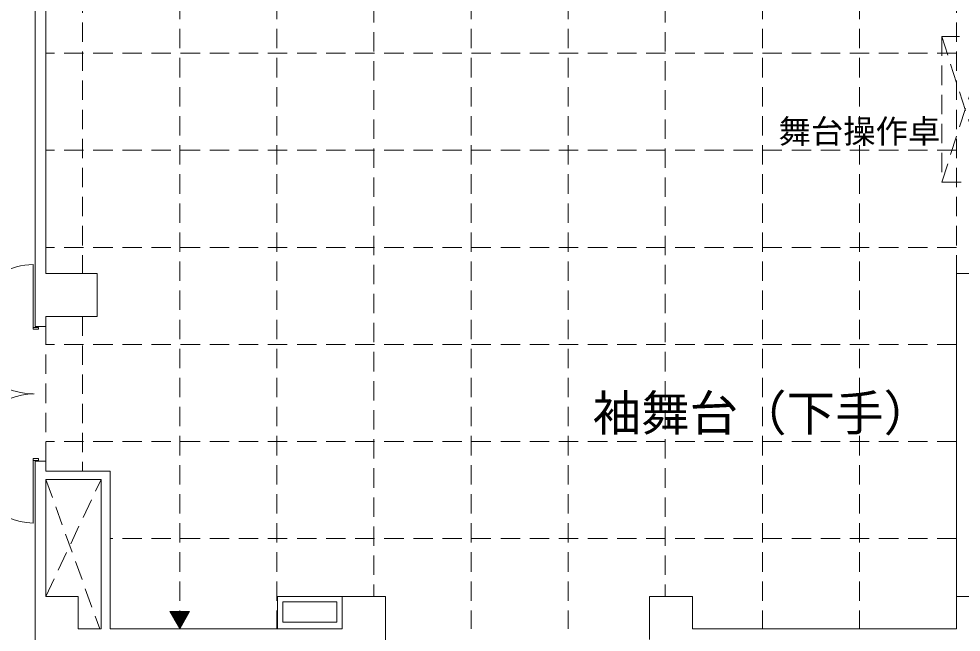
# Model space of a CAD drawing. Units: millimetres, scale not verified. Extents: x -46320 to 37680, y -29109 to 29691.
# Drawn here: x -37109 to -19622, y -20408 to -9018 of the extents above; entities that cross this region are included whole.
import ezdxf
from ezdxf.enums import TextEntityAlignment as Align

# ---------------------------------------------------------------- set-up
doc = ezdxf.new("R2010")
doc.units = ezdxf.units.MM
doc.header["$LTSCALE"] = 300
doc.linetypes.add('DASHED1', pattern=[1.8, 1.2, -0.6])
for name, color, linetype, lineweight in [('1-0_121', 7, 'Continuous', 9), ('1-D', 7, 'DASHED1', 9), ('1-F', 7, 'Continuous', 9)]:
    doc.layers.add(name, color=color, linetype=linetype, lineweight=lineweight)
doc.layers.add('1-A', color=7, linetype='Continuous')
doc.styles.add('HG創英角ｺﾞｼｯｸUB', font='')
doc.styles.get('HG創英角ｺﾞｼｯｸUB').set_extended_font_data('HG創英角ｺﾞｼｯｸUB')

msp = doc.modelspace()

# ---------------------------------------------------------------- linework, layer by layer
at = {"layer": '1-0_121'}
for p, q in [((-36807, -14732.1), (-36807, 17042.9)), ((-36607, -8544.6), (-36607, -13744.6)), ((-36607, -13744.6), (-35657, -13744.6)), ((-19707, -20344.6), (-19707, -13744.6)), ((-19707, -13744.6), (-17686.8, -13744.6)), ((-36607, -14732.1), (-36607, -14544.6)), ((-36742, -14747.1), (-36842, -14747.1)), ((-36607, -14732.1), (-36807, -14732.1)), ((-36742, -17217.1), (-36842, -17217.1)), ((-36607, -17232.1), (-36807, -17232.1)), ((-36807, -17232.1), (-36807, -22524.6)), ((-36607, -17419.6), (-36607, -17232.1)), ((-36607, -17419.6), (-35413.2, -17419.6)), ((-35413.2, -20344.6), (-35413.2, -17419.6)), ((-36607, -19744.6), (-36607, -17569.6)), ((-36607, -17569.6), (-35583.2, -17569.6)), ((-35583.2, -17569.6), (-35583.2, -20344.9)), ((-36607, -19744.6), (-36007, -19744.6)), ((-36007, -20344.6), (-36007, -19744.6)), ((-31107, -19744.6), (-32307, -19744.6)), ((-32307, -19744.6), (-32307, -20344.6)), ((-31107, -19744.6), (-30307, -19744.6)), ((-31107, -19744.6), (-31107, -20344.6)), ((-30307, -19744.6), (-30307, -25244.6)), ((-25407, -19744.6), (-25407, -20544.6)), ((-19437, -19744.6), (-19707, -19744.6)), ((-36007, -20344.6), (-35608.2, -20344.6)), ((-36006.3, -20344.9), (-35583.2, -20344.9)), ((-31107, -20344.6), (-35413.2, -20344.6)), ((-24607, -20344.6), (-19707, -20344.6))]:
    msp.add_line(p, q, dxfattribs=at)
at = {"layer": '1-0_121', "linetype": 'DASHED1'}
for p, q in [((-19981.8, -12052.4), (-19113.7, -9347.2)), ((-19981.8, -9347.2), (-19113.7, -12052.4))]:
    msp.add_line(p, q, dxfattribs=at)
msp.add_lwpolyline([(-19113.7, -12052.4), (-19113.7, -9347.2), (-19981.8, -9347.2), (-19981.8, -12052.4)], close=True, dxfattribs=at)
at = {"layer": '1-0_121'}
for points in [[(-36842, -14782.1), (-36842, -14747.1), (-36842, -13582.1)], [(-36607, -14544.6), (-35657, -14544.6), (-35657, -13744.6)], [(-36842, -14782.1), (-36742, -14782.1), (-36742, -14747.1)], [(-36842, -17182.1), (-36842, -17217.1), (-36842, -18381.9)], [(-36842, -17182.1), (-36742, -17182.1), (-36742, -17217.1)], [(-25407, -19744.6), (-24607, -19744.6), (-24607, -20344.6)]]:
    msp.add_lwpolyline(points, dxfattribs=at)
msp.add_lwpolyline([(-32207, -20224.2), (-32207, -19844.6), (-31207, -19844.6), (-31207, -20224.2)], close=True, dxfattribs=at)
for centre, start, end in [((-36842, -14782.1), 89.95843, 270), ((-36822, -17182.1), 90, 269.02898)]:
    msp.add_arc(centre, 1200, start, end, dxfattribs=at)
at = {"layer": '1-D'}
for p, q in [((-36607, -17569.6), (-35608.2, -20344.6)), ((-36607, -19744.6), (-35583.2, -17569.6))]:
    msp.add_line(p, q, dxfattribs=at)
at = {"layer": '1-F', "color": 4, "linetype": 'DASHED1'}
for p, q in [((-34124.1, 22655.4), (-34124.1, -20344.6)), ((-32322, 22655.4), (-32322, -20344.6)), ((-28717.7, 22655.4), (-28717.7, -20344.6)), ((-26915.6, 22655.4), (-26915.6, -20344.6)), ((-23311.3, 22655.4), (-23311.3, -20344.6)), ((-21509.1, 22655.4), (-21509.1, -20344.6)), ((-30519.8, 22055.4), (-30519.8, -19744.6)), ((-25113.4, 22055.4), (-25113.4, -19744.6)), ((-35926.3, -8544.6), (-35926.3, -13744.6)), ((-19707, -8544.6), (-19707, -13744.6)), ((-19707, -9657.6), (-36607, -9657.6)), ((-19707, -11459.7), (-36607, -11459.7)), ((-19707, -13261.9), (-36607, -13261.9)), ((-35926.3, -14544.6), (-35926.3, -17419.6)), ((-36607, -17232.1), (-36607, -14732.1)), ((-19707, -15064), (-36607, -15064)), ((-19707, -16866.2), (-36607, -16866.2)), ((-19707, -18668.3), (-35413.2, -18668.3))]:
    msp.add_line(p, q, dxfattribs=at)
at = {"layer": '1-F'}
for p, q in [((-34307.8, -20026.4), (-33940.4, -20026.4)), ((-34124.1, -20344.6), (-34307.8, -20026.4)), ((-33946.3, -20036.5), (-34302, -20036.5)), ((-33952.8, -20047.8), (-34295.5, -20047.8)), ((-33959.3, -20059), (-34289, -20059)), ((-33965.8, -20070.3), (-34282.5, -20070.3)), ((-33972.3, -20081.5), (-34276, -20081.5)), ((-33978.8, -20092.8), (-34269.5, -20092.8)), ((-33985.3, -20104), (-34263, -20104)), ((-34124.1, -20344.6), (-33940.4, -20026.4)), ((-33991.8, -20115.3), (-34256.5, -20115.3)), ((-33998.3, -20126.5), (-34250, -20126.5)), ((-34004.8, -20137.8), (-34243.5, -20137.8)), ((-34011.2, -20149), (-34237, -20149)), ((-34017.7, -20160.3), (-34230.5, -20160.3)), ((-34024.2, -20171.5), (-34224, -20171.5)), ((-34030.7, -20182.8), (-34217.5, -20182.8)), ((-34037.2, -20194), (-34211, -20194)), ((-34043.7, -20205.3), (-34204.5, -20205.3)), ((-34050.2, -20216.5), (-34198, -20216.5)), ((-34056.7, -20227.8), (-34191.6, -20227.8)), ((-34063.2, -20239), (-34185.1, -20239)), ((-34069.7, -20250.3), (-34178.6, -20250.3)), ((-34076.2, -20261.5), (-34172.1, -20261.5)), ((-34082.7, -20272.8), (-34165.6, -20272.8)), ((-34089.2, -20284), (-34159.1, -20284)), ((-34095.7, -20295.3), (-34152.6, -20295.3)), ((-34102.2, -20306.5), (-34146.1, -20306.5)), ((-34108.7, -20317.8), (-34139.6, -20317.8)), ((-34115.2, -20329), (-34133.1, -20329)), ((-34121.7, -20340.3), (-34126.6, -20340.3))]:
    msp.add_line(p, q, dxfattribs=at)

# ---------------------------------------------------------------- texts
at = {"layer": '1-0_121', "style": 'HG創英角ｺﾞｼｯｸUB'}
msp.add_text('舞台操作卓', height=439.9, dxfattribs=at).set_placement((-23009.1, -11459.7), align=Align.BOTTOM_LEFT)
at = {"layer": '1-A', "style": 'HG創英角ｺﾞｼｯｸUB'}
msp.add_text('袖舞台（下手）', height=659.8, dxfattribs=at).set_placement((-26461.3, -16866.2), align=Align.BOTTOM_LEFT)

doc.saveas('drawing.dxf')
